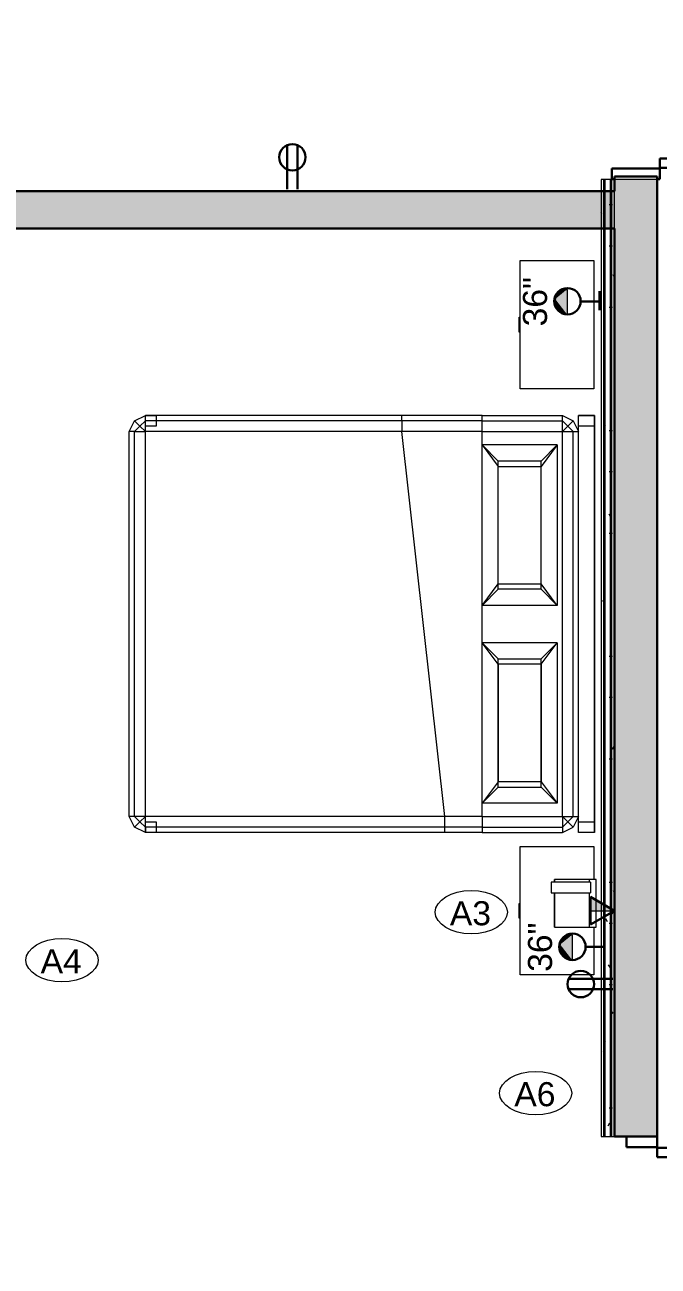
# Model space of a CAD drawing. Header units: inches. Extents: x -4688 to 1542, y -3558 to 978.
# Drawn here: x 977.5 to 1095.9, y 162.4 to 394.6 of the extents above; entities that cross this region are included whole.
import ezdxf

# ---------------------------------------------------------------- set-up
doc = ezdxf.new("R2010")
doc.units = ezdxf.units.IN
doc.header["$MEASUREMENT"] = 0
for name, color, linetype, lineweight in [('A-ANNO-NOTE', 131, 'Continuous', 40), ('A-DOOR', 31, 'Continuous', 18), ('A-DOOR-FRAM', 31, 'Continuous', 30), ('A-WALL', 113, 'Continuous', 18), ('A-WALL-PATT', 111, 'Continuous', 18), ('G-IMPT', 8, 'Continuous', 9), ('I-FURN', 30, 'Continuous', 9), ('I-WALL', 2, 'Continuous', 18), ('Q-SPCQ', 91, 'Continuous', 9), ('Q-SPCQ-IDEN', 132, 'Continuous', 9)]:
    doc.layers.add(name, color=color, linetype=linetype, lineweight=lineweight)
doc.styles.add('Arial', font='arial.ttf', dxfattribs={"height": 4.5})
doc.styles.add('Swis721 Lt BT', font='swissl.ttf', dxfattribs={"height": 4.5})
pattern_1 = [(0, (0, 0), (15.36, 3.84), [0.634, -10.886, 0.634, -10.886, -61.44]), (0, (0, 0), (15.36, 3.84), [-23.04, 0.634, -22.406, 0.634, -10.886, -26.88]), (0, (0, 0), (15.36, 3.84), [-57.6, 0.634, -7.046, 0.634, -18.566]), (120, (5.76, 1.92), (-11.005538, 11.38215), [0.634, -10.886, 0.634, -10.886, -61.44]), (120, (5.76, 1.92), (-11.005538, 11.38215), [-23.04, 0.634, -22.406, 0.634, -10.886, -26.88]), (120, (5.76, 1.92), (-11.005538, 11.38215), [-57.6, 0.634, -7.046, 0.634, -18.566]), (240, (7.68, 9.6), (-4.354462, -15.22215), [0.634, -10.886, 0.634, -10.886, -61.44]), (240, (7.68, 9.6), (-4.354462, -15.22215), [-23.04, 0.634, -22.406, 0.634, -10.886, -26.88]), (240, (7.68, 9.6), (-4.354462, -15.22215), [-57.6, 0.634, -7.046, 0.634, -18.566])]

# ---------------------------------------------------------------- blocks, each defined once
blk = doc.blocks.new('Single Flush - D7 3_ X 8_-8255693-1st Floor Power _ Signal')
at = {"layer": 'A-DOOR', "color": 8, "lineweight": 30}
for p, q in [((16.15625, -4), (17.90625, -4)), ((16.15625, -39.8125), (16.15625, -4)), ((17.90625, -4), (17.90625, -39.8125)), ((17.90625, -39.8125), (16.15625, -39.8125))]:
    blk.add_line(p, q, dxfattribs=at)
at = {"layer": 'A-DOOR', "lineweight": 9}
blk.add_arc((17.90625, -4), 35.8125, 179.5, 270, dxfattribs=at)
at = {"layer": 'A-DOOR-FRAM', "color": 8}
for p, q in [((-20, 1.75), (-20, -4)), ((-20, 1.75), (-18, 1.75)), ((-18, 1.75), (-18, -4)), ((18.000004, 1.75), (18.000004, -4)), ((18.000004, 1.75), (20.000004, 1.75)), ((20.000004, 1.75), (20.000004, -4)), ((-20, -4), (-18, -4)), ((18.000004, -4), (20.000004, -4))]:
    blk.add_line(p, q, dxfattribs=at)
blk = doc.blocks.new('Bed_761 - 12ZBED05_dwg-6542241-1st Floor Power _ Signal')
at = {"layer": 'G-IMPT'}
for p, q in [((0, 78), (0, 0)), ((0, 78), (3, 78)), ((0, 76), (0, 78)), ((0, 78), (0, 76)), ((0, 0), (0, 78)), ((0, 0), (0, 78)), ((0, 78), (3, 78)), ((0, 78), (3, 78)), ((0, 78), (3, 78)), ((3, 78), (3, 0)), ((3, 78), (3, 75)), ((3, 78), (3, 76)), ((3, 78), (3, 76)), ((3, 78), (3, 0)), ((3, 75), (4, 77)), ((3, 75), (4, 77)), ((6, 78), (4, 77)), ((6, 78), (4, 77)), ((5, 76), (4, 77)), ((6, 77), (5, 76)), ((21, 78), (6, 78)), ((21, 78), (6, 78)), ((6, 77), (6, 78)), ((6, 75), (6, 77)), ((21, 77), (6, 77)), ((21, 78), (28, 78)), ((21, 78), (28, 78)), ((21, 77), (21, 78)), ((21, 75), (21, 77)), ((21, 77), (28, 77)), ((28, 78), (84, 78)), ((28, 78), (84, 78)), ((28, 78), (28, 77)), ((28, 77), (28, 75)), ((28, 77), (84, 77)), ((82, 76), (82, 78)), ((82, 76), (82, 78)), ((82, 78), (84, 78)), ((82, 78), (84, 78)), ((84, 78), (86, 77)), ((84, 78), (86, 77)), ((84, 77), (84, 78)), ((84, 78), (84, 76)), ((84, 78), (84, 76)), ((84, 77), (84, 75)), ((84, 77), (85, 76)), ((85, 76), (86, 77)), ((86, 77), (87, 75)), ((86, 77), (87, 75)), ((3, 76), (0, 76)), ((3, 76), (0, 76)), ((3, 75), (3, 3)), ((3, 75), (3, 3)), ((4, 75), (3, 75)), ((3, 75), (3, 3)), ((4, 75), (5, 76)), ((6, 75), (4, 75)), ((4, 75), (4, 3)), ((6, 75), (5, 76)), ((21, 75), (6, 75)), ((6, 75), (6, 3)), ((21, 75), (21, 72.5)), ((21, 75), (28, 75)), ((28, 75), (36, 3)), ((28, 75), (84, 75)), ((84, 76), (82, 76)), ((84, 76), (82, 76)), ((84, 75), (85, 76)), ((84, 75), (86, 75)), ((84, 75), (84, 3)), ((85, 76), (86, 75)), ((86, 75), (87, 75)), ((86, 75), (86, 3)), ((87, 75), (87, 3)), ((87, 75), (87, 3)), ((7, 42.5), (7, 72.5)), ((7, 72.5), (21, 72.5)), ((7, 72.5), (10, 69.5)), ((10, 68.5), (7, 72.5)), ((21, 72.5), (18, 69.5)), ((18, 68.5), (21, 72.5)), ((21, 72.5), (21, 42.5)), ((21, 72.5), (21, 42.5)), ((10, 69.5), (10, 68.5)), ((18, 69.5), (10, 69.5)), ((10, 68.5), (10, 46.5)), ((10, 46.5), (10, 68.5)), ((10, 68.5), (18, 68.5)), ((18, 69.5), (18, 68.5)), ((18, 68.5), (18, 46.5)), ((18, 46.5), (18, 68.5)), ((10, 46.5), (7, 42.5)), ((10, 46.5), (10, 45.5)), ((10, 46.5), (18, 46.5)), ((18, 46.5), (18, 45.5)), ((18, 46.5), (21, 42.5)), ((7, 42.5), (10, 45.5)), ((18, 45.5), (10, 45.5)), ((21, 42.5), (18, 45.5)), ((7, 42.5), (21, 42.5)), ((21, 42.5), (21, 35.5)), ((7, 5.5), (7, 35.5)), ((7, 35.5), (21, 35.5)), ((10, 32.5), (7, 35.5)), ((7, 35.5), (10, 31.5)), ((18, 32.5), (21, 35.5)), ((21, 35.5), (18, 31.5)), ((21, 35.5), (21, 5.5)), ((21, 35.5), (21, 5.5)), ((10, 32.5), (18, 32.5)), ((10, 32.5), (10, 31.5)), ((10, 31.5), (10, 9.5)), ((18, 31.5), (10, 31.5)), ((10, 31.5), (10, 9.5)), ((18, 32.5), (18, 31.5)), ((18, 31.5), (18, 9.5)), ((18, 31.5), (18, 9.5)), ((7, 5.5), (10, 9.5)), ((10, 9.5), (10, 8.5)), ((18, 9.5), (10, 9.5)), ((18, 9.5), (18, 8.5)), ((21, 5.5), (18, 9.5)), ((10, 8.5), (7, 5.5)), ((10, 8.5), (18, 8.5)), ((21, 5.5), (18, 8.5)), ((7, 5.5), (21, 5.5)), ((21, 5.5), (21, 3)), ((4, 1), (3, 3)), ((4, 1), (3, 3)), ((4, 3), (3, 3)), ((3, 3), (3, 0)), ((6, 3), (4, 3)), ((5, 2), (4, 3)), ((6, 3), (5, 2)), ((21, 3), (6, 3)), ((6, 3), (6, 1)), ((21, 3), (21, 1)), ((21, 3), (36, 3)), ((36, 1), (36, 3)), ((36, 3), (84, 3)), ((86, 3), (84, 3)), ((84, 3), (85, 2)), ((84, 3), (84, 1)), ((86, 3), (85, 2)), ((87, 3), (86, 1)), ((87, 3), (86, 1)), ((86, 3), (87, 3)), ((0, 0), (0, 2)), ((0, 0), (0, 2)), ((0, 2), (3, 2)), ((0, 2), (3, 2)), ((3, 0), (0, 0)), ((3, 2), (3, 0)), ((3, 2), (3, 0)), ((5, 2), (4, 1)), ((6, 0), (4, 1)), ((6, 0), (4, 1)), ((6, 1), (5, 2)), ((21, 1), (6, 1)), ((6, 1), (6, 0)), ((21, 0), (6, 0)), ((21, 1), (21, 0)), ((21, 1), (36, 1)), ((21, 0), (36, 0)), ((36, 1), (36, 0)), ((36, 1), (84, 1)), ((36, 0), (84, 0)), ((82, 0), (82, 2)), ((82, 0), (82, 2)), ((82, 2), (84, 2)), ((82, 2), (84, 2)), ((85, 2), (84, 1)), ((84, 2), (84, 0)), ((84, 2), (84, 0)), ((86, 1), (84, 0)), ((86, 1), (84, 0)), ((84, 1), (84, 0)), ((85, 2), (86, 1)), ((0, 0), (3, 0)), ((3, 0), (0, 0)), ((3, 0), (0, 0)), ((21, 0), (6, 0)), ((21, 0), (36, 0)), ((36, 0), (84, 0)), ((84, 0), (82, 0)), ((84, 0), (82, 0))]:
    blk.add_line(p, q, dxfattribs=at)
blk = doc.blocks.new('Bed_761 - Bed_761-6542247-1st Floor Power _ Signal')
blk.add_blockref('Bed_761 - 12ZBED05_dwg-6542241-1st Floor Power _ Signal', (0, 0))
blk = doc.blocks.new('Bed_Side_Table_5122 - T-4-6544723-1st Floor Power _ Signal')
at = {"layer": 'I-FURN'}
for p, q in [((-12, 9.79), (-1.38, 9.79)), ((-12, -3.99), (-12, 9.79)), ((-1.38, 10), (1.38, 10)), ((-1.38, 9.79), (-1.38, 10)), ((-1.38, 9.79), (1.38, 9.79)), ((1.38, 10), (1.38, 9.79)), ((1.38, 9.79), (12, 9.79)), ((12, 9.79), (12, -3.99)), ((12, -3.99), (-12, -3.99))]:
    blk.add_line(p, q, dxfattribs=at)
blk = doc.blocks.new('Bed_Side_Table_5122 - T-4-V13-1st Floor Power _ Signal')
at = {"layer": 'I-FURN'}
for p, q in [((-12, 9.79), (-1.38, 9.79)), ((-12, -3.99), (-12, 9.79)), ((-1.38, 10), (1.38, 10)), ((-1.38, 9.79), (-1.38, 10)), ((-1.38, 9.79), (1.38, 9.79)), ((1.38, 10), (1.38, 9.79)), ((1.38, 9.79), (12, 9.79)), ((12, 9.79), (12, -3.99)), ((-3.06, -3.99), (-12, -3.99)), ((12, -3.99), (5.82, -3.99))]:
    blk.add_line(p, q, dxfattribs=at)
blk = doc.blocks.new('Speaker_Phone_6931 - Phone-6780614-1st Floor Power _ Signal')
at = {"layer": 'Q-SPCQ'}
for p, q in [((-7.79, 12.24), (-14.18, 12.24)), ((-14.18, 12.24), (-14.18, 4.45)), ((-14.18, 12.24), (-7.79, 12.24)), ((-14.18, 12.24), (-14.18, 4.45)), ((-5.77, 12.85), (-7.79, 12.85)), ((-7.79, 12.85), (-7.79, 12.24)), ((-5.77, 12.85), (-7.79, 12.85)), ((-7.79, 12.85), (-7.79, 5.69)), ((-5.79, 12.24), (-5.3, 12.24)), ((-5.77, 12.24), (-5.77, 12.85)), ((-5.77, 5.69), (-5.77, 12.85)), ((-5.3, 12.24), (-5.77, 12.24)), ((-5.3, 4.45), (-5.3, 12.24)), ((-5.3, 4.45), (-5.3, 12.24)), ((-14.18, 5.69), (-7.79, 5.69)), ((-7.79, 6.51), (-7.79, 5.51)), ((-5.79, 5.51), (-7.79, 5.51)), ((-5.79, 5.51), (-5.79, 6.51)), ((-5.79, 5.69), (-5.3, 5.69)), ((-14.18, 4.45), (-5.3, 4.45)), ((-14.18, 4.45), (-5.3, 4.45))]:
    blk.add_line(p, q, dxfattribs=at)
blk = doc.blocks.new('Double Flush - D19 5_6_ X 7_-8095262-1st Floor Power _ Signal')
at = {"layer": 'A-DOOR', "lineweight": 30}
for p, q in [((-32.90625, 37.3125), (-31.15625, 37.3125)), ((-32.90625, 4.5), (-32.90625, 37.3125)), ((-31.15625, 37.3125), (-31.15625, 4.5)), ((31.15625, 37.3125), (31.15625, 4.5)), ((32.90625, 37.3125), (31.15625, 37.3125)), ((32.90625, 4.5), (32.90625, 37.3125)), ((-31.15625, 4.5), (-32.90625, 4.5)), ((31.15625, 4.5), (32.90625, 4.5))]:
    blk.add_line(p, q, dxfattribs=at)
at = {"layer": 'A-DOOR', "lineweight": 9}
for centre, start, end in [((-32.90625, 4.5), 359.5, 90), ((32.90625, 4.5), 90, 180.5)]:
    blk.add_arc(centre, 32.8125, start, end, dxfattribs=at)
at = {"layer": 'A-DOOR-FRAM'}
for p, q in [((-35, 4.5), (-33, 4.5)), ((-35, 4.5), (-35, 4)), ((-35, 4), (-34.5, 4)), ((-34.5, -4), (-34.5, 4)), ((-33, -4.5), (-33, 4.5)), ((33.000004, -4.5), (33.000004, 4.5)), ((33.000004, 4.5), (35.000004, 4.5)), ((34.500004, 4), (35.000004, 4)), ((34.500004, -4), (34.500004, 4)), ((35.000004, 4.5), (35.000004, 4)), ((-35, -4), (-34.5, -4)), ((-35, -4.5), (-35, -4)), ((-35, -4.5), (-33, -4.5)), ((33.000004, -4.5), (35.000004, -4.5)), ((34.500004, -4), (35.000004, -4)), ((35.000004, -4.5), (35.000004, -4))]:
    blk.add_line(p, q, dxfattribs=at)
blk = doc.blocks.new('Appliance_Specialty Equipment Tag - Standard-3515593-1st Floor Power _ Signal')
at = {"layer": 'Q-SPCQ-IDEN'}
blk.add_ellipse((-0.0499, 0.0037), major_axis=(-0.1406, 0), ratio=0.600473, dxfattribs=at)

msp = doc.modelspace()

# ---------------------------------------------------------------- hatches: boundary and pattern name
at = {"layer": 'A-ANNO-NOTE', "lineweight": 9}
for points in [[(1076.65, 343.31), (1078.77, 345.05), (1078.07, 344.92), (1076.82, 343.51)], [(1078.77, 340.55), (1078.77, 345.05), (1076.65, 343.31), (1076.82, 343.09)], [(1076.65, 343.31), (1078.07, 344.92), (1076.96, 344.04), (1076.82, 343.72)], [(1076.96, 344.04), (1078.07, 344.92), (1077.32, 344.47)], [(1077.38, 344.52), (1078.07, 344.92), (1077.92, 344.86)], [(1078.07, 344.92), (1078.77, 345.05), (1078.37, 345)], [(1078.77, 340.55), (1078.93, 340.55), (1078.93, 345.05), (1078.89, 343.83)], [(1078.77, 340.55), (1078.93, 345.05), (1078.77, 345.05), (1078.77, 343.83)], [(1076.6, 342.52), (1076.65, 343.31), (1076.59, 342.68)], [(1076.69, 342.13), (1076.65, 343.31), (1076.6, 342.52)], [(1078.77, 340.55), (1076.65, 343.31), (1076.92, 341.63)], [(1076.92, 341.63), (1076.65, 343.31), (1076.69, 342.13), (1076.82, 341.84)], [(1078.77, 340.55), (1076.92, 341.63), (1077.85, 340.78)], [(1077.85, 340.78), (1076.92, 341.63), (1077.32, 341.14)], [(1078.77, 340.55), (1077.85, 340.78), (1078.45, 340.58)], [(1078.45, 340.58), (1077.85, 340.78), (1078.14, 340.66)], [(1087.74, 228.88), (1083.27, 231.46), (1083.27, 228.88)], [(1077.58, 222.56), (1079.71, 224.29), (1079.01, 224.16)], [(1079.71, 219.8), (1079.71, 224.29), (1077.58, 222.56)], [(1077.58, 222.56), (1079.01, 224.16), (1077.9, 223.29)], [(1077.9, 223.29), (1079.01, 224.16), (1078.26, 223.71)], [(1078.32, 223.76), (1079.01, 224.16), (1078.86, 224.1)], [(1079.01, 224.16), (1079.71, 224.29), (1079.31, 224.25)], [(1079.71, 219.8), (1079.87, 219.8), (1079.87, 224.29)], [(1079.71, 219.8), (1079.87, 224.29), (1079.71, 224.29)], [(1077.54, 221.77), (1077.58, 222.56), (1077.53, 221.93)], [(1077.63, 221.38), (1077.58, 222.56), (1077.54, 221.77)], [(1079.71, 219.8), (1077.58, 222.56), (1077.85, 220.87)], [(1077.85, 220.87), (1077.58, 222.56), (1077.63, 221.38)], [(1079.71, 219.8), (1077.85, 220.87), (1078.79, 220.02)], [(1078.79, 220.02), (1077.85, 220.87), (1078.26, 220.38)], [(1079.71, 219.8), (1078.79, 220.02), (1079.39, 219.83)], [(1079.39, 219.83), (1078.79, 220.02), (1079.08, 219.9)]]:
    msp.add_hatch(color=256, dxfattribs=at).paths.add_polyline_path(points, flags=0)
at = {"layer": 'A-WALL-PATT', "lineweight": 9}
h = msp.add_hatch(color=7, dxfattribs=at)
h.paths.add_polyline_path([(1087.74, 113.89), (1095.74, 113.89), (1095.74, 146.64), (1087.74, 146.64)], flags=0)
h.paths.add_polyline_path([(1087.74, 186.64), (1095.74, 186.64), (1095.74, 365.7), (1087.74, 365.7), (1087.74, 188.04)], flags=0)
h.paths.add_polyline_path([(1095.74, 435.26), (1095.74, 436.76), (1087.74, 436.76), (1087.74, 435.26)], flags=0)
h = msp.add_hatch(dxfattribs=at)
h.set_pattern_fill('FP_1', color=256, style=0, pattern_type=2)
h.set_pattern_definition(pattern_1)
h.paths.add_polyline_path([(1085.24, 186.64), (1085.74, 186.64), (1085.74, 365.7), (1085.24, 365.7), (1085.24, 188.04)], flags=0)
h = msp.add_hatch(dxfattribs=at)
h.set_pattern_fill('FP_1', color=256, style=0, pattern_type=2)
h.set_pattern_definition(pattern_1)
h.paths.add_polyline_path([(1085.99, 186.64), (1086.99, 186.64), (1086.99, 365.7), (1085.99, 365.7), (1085.99, 188.04)], flags=0)
h = msp.add_hatch(dxfattribs=at)
h.set_pattern_fill('FP_1', color=256, style=0, pattern_type=2)
h.set_pattern_definition(pattern_1)
h.paths.add_polyline_path([(1087.74, 186.64), (1087.74, 365.7), (1087.24, 365.7), (1087.24, 186.64)], flags=0)
h = msp.add_hatch(color=7, dxfattribs=at)
h.paths.add_polyline_path([(1087.74, 356.51), (1087.74, 363.51), (932.03, 363.51), (932.03, 356.51), (996.51, 356.51)], flags=0)
h.paths.add_polyline_path([(862.66, 356.51), (897.53, 356.51), (897.53, 363.51), (782.03, 363.51), (782.03, 356.51), (853.17, 356.51)], flags=0)
h.paths.add_polyline_path([(747.53, 356.51), (747.53, 363.51), (654.28, 363.51), (654.28, 356.51)], flags=0)
h.paths.add_polyline_path([(568.19, 356.51), (582.28, 356.51), (582.28, 363.51), (480.78, 363.51), (480.78, 356.51)], flags=0)

# ---------------------------------------------------------------- linework, layer by layer
at = {"layer": 'A-ANNO-NOTE', "lineweight": 30}
for p, q in [((1026.53, 363.84), (1026.53, 372.1)), ((1028.45, 363.84), (1028.45, 372.1)), ((1084.91, 341.25), (1084.91, 344.76)), ((1084.91, 342.88), (1081.4, 342.88)), ((1087.74, 228.88), (1083.27, 231.46)), ((1083.27, 226.31), (1083.27, 231.46)), ((1087.74, 228.88), (1083.27, 226.31)), ((1085.85, 220.49), (1085.85, 224)), ((1085.85, 222.13), (1082.34, 222.13)), ((1087.41, 216.12), (1079.15, 216.12)), ((1087.41, 214.2), (1079.15, 214.2))]:
    msp.add_line(p, q, dxfattribs=at)
at = {"layer": 'A-ANNO-NOTE', "lineweight": 9}
for p, q in [((1078.93, 340.55), (1078.93, 345.05)), ((1087.74, 228.88), (1083.27, 231.46)), ((1083.27, 231.46), (1083.27, 228.88)), ((1083.27, 228.88), (1087.74, 228.88)), ((1079.87, 219.8), (1079.87, 224.29))]:
    msp.add_line(p, q, dxfattribs=at)
at = {"layer": 'A-ANNO-NOTE', "lineweight": 30}
for centre in [(1027.49, 369.82), (1078.93, 342.89), (1079.87, 222.13), (1081.43, 215.16)]:
    msp.add_circle(centre, 2.47, dxfattribs=at)
at = {"layer": 'A-ANNO-NOTE', "lineweight": 9}
for centre in [(1078.84, 342.8), (1079.77, 222.04)]:
    msp.add_arc(centre, 2.25, 87.6427, 272.3573, dxfattribs=at)
at = {"layer": 'A-WALL'}
for p, q in [((1085.74, 186.64), (1085.74, 365.7)), ((1085.99, 186.64), (1085.99, 365.7)), ((1086.99, 186.64), (1086.99, 365.7)), ((1087.24, 186.64), (1087.24, 365.7))]:
    msp.add_line(p, q, dxfattribs=at)
at = {"layer": 'A-WALL', "color": 8, "lineweight": 30}
for p, q in [((1087.74, 365.7), (1087.74, 363.51)), ((1095.74, 186.64), (1095.74, 365.7)), ((1087.74, 363.51), (932.03, 363.51)), ((940.64, 356.51), (1087.74, 356.51)), ((1087.74, 356.51), (1087.74, 186.64)), ((1087.74, 186.64), (1095.74, 186.64))]:
    msp.add_line(p, q, dxfattribs=at)
at = {"layer": 'A-WALL', "lineweight": 9}
msp.add_line((1095.74, 365.7), (1087.74, 365.7), dxfattribs=at)
at = {"layer": 'I-WALL'}
for p, q in [((1085.24, 365.7), (1085.24, 186.64)), ((1087.74, 365.7), (1085.24, 365.7)), ((1087.74, 356.51), (1087.74, 363.51)), ((1085.24, 186.64), (1087.74, 186.64))]:
    msp.add_line(p, q, dxfattribs=at)

# ---------------------------------------------------------------- block references
at = {"layer": 'A-DOOR'}
for name, p, rotation in [('Double Flush - D19 5_6_ X 7_-8095262-1st Floor Power _ Signal', (1091.74, 400.76), 269.9999999999999), ('Single Flush - D7 3_ X 8_-8255693-1st Floor Power _ Signal', (1091.74, 166.64), 89.9999999999999)]:
    msp.add_blockref(name, p, dxfattribs=dict(at, rotation=rotation))
at = {"layer": 'I-FURN'}
for name, p, rotation in [('Bed_Side_Table_5122 - T-4-6544723-1st Floor Power _ Signal', (1079.88, 338.51), 89.99999999999946), ('Bed_761 - Bed_761-6542247-1st Floor Power _ Signal', (1083.99, 321.51), 180), ('Bed_Side_Table_5122 - T-4-V13-1st Floor Power _ Signal', (1079.88, 228.88), 89.99999999999942)]:
    msp.add_blockref(name, p, dxfattribs=dict(at, rotation=rotation))
at = {"layer": 'Q-SPCQ', "rotation": 90.00000000000021}
msp.add_blockref('Speaker_Phone_6931 - Phone-6780614-1st Floor Power _ Signal', (1088.75, 240), dxfattribs=at)
at = {"layer": 'Q-SPCQ-IDEN', "xscale": 47.99999999999997, "yscale": 47.99999999999997, "zscale": 47.99999999999997}
for p in [(1063.34, 228.43), (986.8, 219.46), (1075.38, 194.58)]:
    msp.add_blockref('Appliance_Specialty Equipment Tag - Standard-3515593-1st Floor Power _ Signal', p, dxfattribs=at)

# ---------------------------------------------------------------- texts
at = {"layer": 'A-ANNO-NOTE', "lineweight": 9, "char_height": 4.5, "width": 10.302, "attachment_point": 1, "rotation": 90, "style": 'Swis721 Lt BT'}
for insert in [(1070.61, 338.2), (1071.55, 217.45)]:
    msp.add_mtext('36"', dxfattribs=dict(at, insert=insert))
at = {"layer": 'Q-SPCQ-IDEN', "char_height": 4.5, "width": 9.393, "attachment_point": 1, "style": 'Arial'}
for s, insert in [('A3', (1056.95, 230.66)), ('A4', (980.41, 221.69)), ('A6', (1069, 196.81))]:
    msp.add_mtext(s, dxfattribs=dict(at, insert=insert))

doc.saveas('drawing.dxf')
